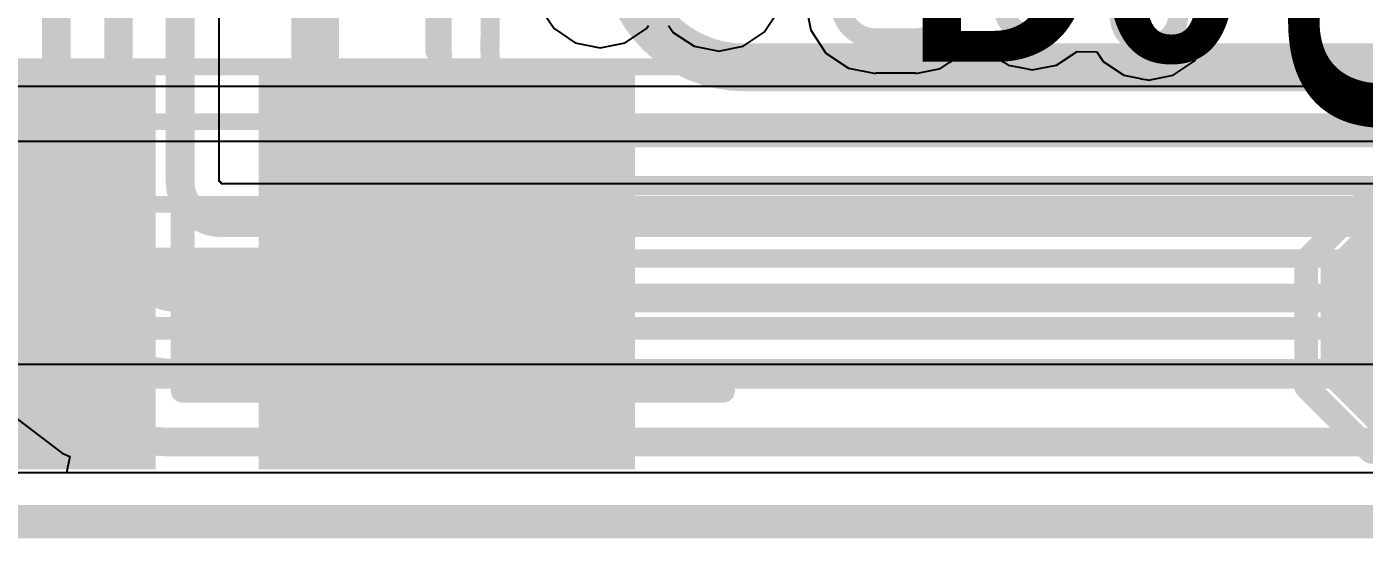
# Model space of a CAD drawing. Header units: inches. Extents: x -6 to 284, y -12 to 154.
# Drawn here: x 50.44 to 57.56, y -11.73 to -9.01 of the extents above; entities that cross this region are included whole.
import ezdxf

# ---------------------------------------------------------------- set-up
doc = ezdxf.new("R2010")
doc.units = ezdxf.units.IN
for name, color, linetype in [('Board Outline', 216, 'Continuous'), ('Bottom Layer', 5, 'Continuous'), ('Bottom Overlay', 54, 'Continuous'), ('GND-1', 16, 'Continuous'), ('GND-2', 90, 'Continuous'), ('GND-3', 216, 'Continuous'), ('GND-4', 54, 'Continuous'), ('PWR-1', 156, 'Continuous'), ('PWR-2', 130, 'Continuous'), ('Signal L1', 76, 'Continuous'), ('Signal L2', 6, 'Continuous'), ('Top Layer', 1, 'Continuous'), ('Top Overlay', 2, 'Continuous'), ('Top Paste', 8, 'Continuous'), ('Top Solder', 216, 'Continuous')]:
    doc.layers.add(name, color=color, linetype=linetype)
doc.styles.add('Arial Black_Bold', font='', dxfattribs={"height": 0.2})
doc.styles.add('Arial_Bold', font='', dxfattribs={"height": 0.2})
doc.styles.get('Arial Black_Bold').set_extended_font_data('Arial Black', bold=True)
doc.styles.get('Arial_Bold').set_extended_font_data('Arial', bold=True)

# ---------------------------------------------------------------- blocks, each defined once
blk = doc.blocks.new('T____________0_5___86')
at = {"layer": 'Top Layer'}
blk.add_hatch(color=1, dxfattribs=at).paths.add_polyline_path([(0.250000135, 0.5000002699999999), (-0.250000135, 0.5000002699999999), (-0.5000002699999999, 0.250000135), (-0.5000002699999999, -0.250000135), (-0.250000135, -0.5000002699999999), (0.250000135, -0.5000002699999999), (0.5000002699999999, -0.250000135), (0.5000002699999999, 0.250000135)])
at = {"layer": 'Top Paste'}
blk.add_hatch(color=8, dxfattribs=at).paths.add_polyline_path([(0.250000135, 0.5000002699999999), (-0.250000135, 0.5000002699999999), (-0.5000002699999999, 0.250000135), (-0.5000002699999999, -0.250000135), (-0.250000135, -0.5000002699999999), (0.250000135, -0.5000002699999999), (0.5000002699999999, -0.250000135), (0.5000002699999999, 0.250000135)])
at = {"layer": 'Top Solder'}
blk.add_hatch(color=216, dxfattribs=at).paths.add_polyline_path([(0.300800135, 0.6016002699999999), (-0.300800135, 0.6016002699999999), (-0.6016002699999999, 0.300800135), (-0.6016002699999999, -0.300800135), (-0.300800135, -0.6016002699999999), (0.300800135, -0.6016002699999999), (0.6016002699999999, -0.300800135), (0.6016002699999999, 0.300800135)])
at = {"layer": 'Top Overlay'}
for points in [[(-0.33552384, 0.6795008, 0.127, 0.127, 0), (-0.6818579199999999, 0.33316672, 0.127, 0.127, 0)], [(-0.33552384, 0.6795008, 0.127, 0.127, 0), (0.3364991999999999, 0.6795008, 0.127, 0.127, 0)], [(0.3364991999999999, 0.6795008, 0.127, 0.127, 0), (0.6836460799999999, 0.33235392, 0.127, 0.127, 0)], [(-0.6818579199999999, 0.33316672, 0.127, 0.127, 0), (-0.6818579199999999, -0.33414208, 0.127, 0.127, 0)], [(0.6836460799999999, 0.33235392, 0.127, 0.127, 0), (0.6836460799999999, -0.32983424, 0.127, 0.127, 0)], [(-0.6818579199999999, -0.33414208, 0.127, 0.127, 0), (-0.33739328, -0.6786067199999999, 0.127, 0.127, 0)], [(0.6836460799999999, -0.32983424, 0.127, 0.127, 0), (0.3348736, -0.6786067199999999, 0.127, 0.127, 0)], [(-0.33739328, -0.6786067199999999, 0.127, 0.127, 0), (0.3348736, -0.6786067199999999, 0.127, 0.127, 0)]]:
    blk.add_lwpolyline(points, format="xyseb", dxfattribs=at)
for points in [[(-0.36727384, 0.6795008, 0.0635, 0.0635, 1), (-0.30377384, 0.6795008, 0.0635, 0.0635, 1)], [(-0.36727384, 0.6795008, 0.0635, 0.0635, 1), (-0.30377384, 0.6795008, 0.0635, 0.0635, 1)], [(0.3047492, 0.6795008, 0.0635, 0.0635, 1), (0.3682492, 0.6795008, 0.0635, 0.0635, 1)], [(0.3047492, 0.6795008, 0.0635, 0.0635, 1), (0.3682492, 0.6795008, 0.0635, 0.0635, 1)], [(-0.71360792, 0.33316672, 0.0635, 0.0635, 1), (-0.65010792, 0.33316672, 0.0635, 0.0635, 1)], [(-0.71360792, 0.33316672, 0.0635, 0.0635, 1), (-0.65010792, 0.33316672, 0.0635, 0.0635, 1)], [(0.65189608, 0.33235392, 0.0635, 0.0635, 1), (0.71539608, 0.33235392, 0.0635, 0.0635, 1)], [(0.65189608, 0.33235392, 0.0635, 0.0635, 1), (0.71539608, 0.33235392, 0.0635, 0.0635, 1)], [(-0.71360792, -0.33414208, 0.0635, 0.0635, 1), (-0.65010792, -0.33414208, 0.0635, 0.0635, 1)], [(-0.71360792, -0.33414208, 0.0635, 0.0635, 1), (-0.65010792, -0.33414208, 0.0635, 0.0635, 1)], [(0.65189608, -0.32983424, 0.0635, 0.0635, 1), (0.71539608, -0.32983424, 0.0635, 0.0635, 1)], [(0.65189608, -0.32983424, 0.0635, 0.0635, 1), (0.71539608, -0.32983424, 0.0635, 0.0635, 1)], [(-0.36914328, -0.6786067199999999, 0.0635, 0.0635, 1), (-0.30564328, -0.6786067199999999, 0.0635, 0.0635, 1)], [(-0.36914328, -0.6786067199999999, 0.0635, 0.0635, 1), (-0.30564328, -0.6786067199999999, 0.0635, 0.0635, 1)], [(0.3031236, -0.6786067199999999, 0.0635, 0.0635, 1), (0.3666236, -0.6786067199999999, 0.0635, 0.0635, 1)], [(0.3031236, -0.6786067199999999, 0.0635, 0.0635, 1), (0.3666236, -0.6786067199999999, 0.0635, 0.0635, 1)]]:
    blk.add_lwpolyline(points, format="xyseb", close=True, dxfattribs=at)
blk = doc.blocks.new('FBGA_153_11_5_13__B_131')
at = {"layer": 'Bottom Overlay'}
blk.add_hatch(color=54, dxfattribs=at).paths.add_polyline_path([(-5.7500012, -6.49998192), (-5.2832, -6.49998192), (-5.2832, -5.96898476), (-5.7500012, -5.96898476)])
for points in [[(-5.7500012, -6.4999997, 0.127, 0.127, 0), (-5.7500012, -3.25000112, 0.127, 0.127, 0)], [(-5.7500012, -6.4999997, 0.127, 0.127, 0), (-2.8750006, -6.4999997, 0.127, 0.127, 0)]]:
    blk.add_lwpolyline(points, format="xyseb", dxfattribs=at)
for points in [[(-5.7817512, -6.4999997, 0.0635, 0.0635, 1), (-5.718251199999999, -6.4999997, 0.0635, 0.0635, 1)], [(-5.7817512, -6.4999997, 0.0635, 0.0635, 1), (-5.718251199999999, -6.4999997, 0.0635, 0.0635, 1)], [(-2.9067506, -6.4999997, 0.0635, 0.0635, 1), (-2.8432506, -6.4999997, 0.0635, 0.0635, 1)]]:
    blk.add_lwpolyline(points, format="xyseb", close=True, dxfattribs=at)
blk = doc.blocks.new('10118192_0001LF__249')
at = {"layer": 'Top Layer'}
for points in [[(-4.700002029999999, 2.28750241), (-2.90000309, 2.28750241), (-2.90000309, 0.38750367), (-4.700002029999999, 0.38750367)], [(-0.2499982299999998, 0.3875036700000001), (-2.14999697, 0.3875036699999999), (-2.14999697, 2.28750241), (-0.2499982300000001, 2.28750241)]]:
    blk.add_hatch(color=1, dxfattribs=at).paths.add_polyline_path(points)
at = {"layer": 'Top Paste'}
for points in [[(-4.700002029999999, 2.28750241), (-2.90000309, 2.28750241), (-2.90000309, 0.38750367), (-4.700002029999999, 0.38750367)], [(-0.2499982299999998, 0.3875036700000001), (-2.14999697, 0.3875036699999999), (-2.14999697, 2.28750241), (-0.2499982300000001, 2.28750241)]]:
    blk.add_hatch(color=8, dxfattribs=at).paths.add_polyline_path(points)
at = {"layer": 'Top Solder'}
for points in [[(-4.80160203, 2.38910241), (-2.79840309, 2.38910241), (-2.79840309, 0.28590367), (-4.80160203, 0.28590367)], [(-0.1483982299999998, 0.2859036700000001), (-2.25159697, 0.2859036699999998), (-2.25159697, 2.38910241), (-0.1483982300000001, 2.38910241)]]:
    blk.add_hatch(color=216, dxfattribs=at).paths.add_polyline_path(points)
at = {"layer": 'Top Overlay'}
blk.add_lwpolyline([(-3.74999758, -0.18749772, 0.127, 0.127, 0), (-3.75000012, 0.16250158, 0.127, 0.127, 0)], format="xyseb", dxfattribs=at)
blk.add_lwpolyline([(-3.781750119999999, 0.16250158, 0.0635, 0.0635, 1), (-3.71825012, 0.16250158, 0.0635, 0.0635, 1)], format="xyseb", close=True, dxfattribs=at)

msp = doc.modelspace()

# ---------------------------------------------------------------- linework, layer by layer
at = {"layer": 'Board Outline'}
msp.add_lwpolyline([(12.036425, -11.64013166, 0.1778, 0.1778, 0), (75.42232058, -11.64012658, 0.1778, 0.1778, 0)], format="xyseb", dxfattribs=at)
at = {"layer": 'Bottom Layer'}
for p, q in [((51.46229738, -9.83164658), (51.46229738, -7.531397179999999)), ((51.47083686, -9.83164658), (51.46229738, -9.83164658)), ((51.47152774, -9.833317899999999), (51.47083686, -9.83164658)), ((51.47319905999999, -9.83400878), (51.47152774, -9.833317899999999)), ((51.47319905999999, -9.84254826), (51.47319905999999, -9.83400878)), ((63.75683718, -9.84254826), (51.47319905999999, -9.84254826)), ((50.39033864, -11.09547692), (50.62695234, -11.27703612)), ((50.62695234, -11.27703612), (50.66783617999999, -11.2939703)), ((50.66783617999999, -11.2939703), (50.65049306, -11.38116342)), ((50.65049306, -11.38116342), (46.19730918, -11.38116342))]:
    msp.add_line(p, q, dxfattribs=at)
for points in [[(50.92731749999999, -10.1176709, 0.1524, 0.1524, 0), (50.92731749999999, -7.024824659999999, 0.1524, 0.1524, 0)], [(50.59649012, -10.21387848, 0.1524, 0.1524, 0), (50.59649012, -7.377234419999999, 0.1524, 0.1524, 0)], [(51.25511719999999, -9.83164658, 0.1524, 0.1524, 0), (51.25511719999999, -7.38276146, 0.1524, 0.1524, 0)], [(51.47319905999999, -10.04972844, 0.1524, 0.1524, -0.4142135623730951), (51.25511719999999, -9.83164658, 0.1524, 0.1524, 0)], [(51.47319905999999, -10.04972844, 0.1524, 0.1524, 0), (64.25843892, -10.04972844, 0.1524, 0.1524, 0)], [(51.26057312, -10.45092652, 0.1524, 0.1524, -0.4142135623730951), (50.92731749999999, -10.1176709, 0.1524, 0.1524, 0)], [(51.23433745999999, -10.85172582, 0.1524, 0.1524, -0.4142135623730951), (50.59649012, -10.21387848, 0.1524, 0.1524, 0)], [(51.19818818, -11.21712514, 0.1524, 0.1524, -0.4142135623730951), (50.26869042, -10.28762738, 0.1524, 0.1524, 0)], [(51.26057312, -10.45092652, 0.1524, 0.1524, 0), (64.25724004, -10.45092652, 0.1524, 0.1524, 0)], [(51.23433745999999, -10.85172582, 0.1524, 0.1524, 0), (64.25644247999999, -10.85172582, 0.1524, 0.1524, 0)], [(51.19818818, -11.21712514, 0.1524, 0.1524, 0), (64.8160375, -11.21712514, 0.1524, 0.1524, 0)]]:
    msp.add_lwpolyline(points, format="xyseb", dxfattribs=at)
for points in [[(51.21701719999999, -9.83164658, 0.0762, 0.0762, 1), (51.29321719999999, -9.83164658, 0.0762, 0.0762, 1)], [(51.21701719999999, -9.83164658, 0.0762, 0.0762, 1), (51.29321719999999, -9.83164658, 0.0762, 0.0762, 1)], [(51.43509906, -10.04972844, 0.0762, 0.0762, 1), (51.51129905999999, -10.04972844, 0.0762, 0.0762, 1)], [(51.43509906, -10.04972844, 0.0762, 0.0762, 1), (51.51129905999999, -10.04972844, 0.0762, 0.0762, 1)], [(50.88921749999999, -10.1176709, 0.0762, 0.0762, 1), (50.96541749999999, -10.1176709, 0.0762, 0.0762, 1)], [(50.88921749999999, -10.1176709, 0.0762, 0.0762, 1), (50.96541749999999, -10.1176709, 0.0762, 0.0762, 1)], [(50.55839012, -10.21387848, 0.0762, 0.0762, 1), (50.63459012, -10.21387848, 0.0762, 0.0762, 1)], [(50.55839012, -10.21387848, 0.0762, 0.0762, 1), (50.63459012, -10.21387848, 0.0762, 0.0762, 1)], [(51.22247312, -10.45092652, 0.0762, 0.0762, 1), (51.29867312, -10.45092652, 0.0762, 0.0762, 1)], [(51.22247312, -10.45092652, 0.0762, 0.0762, 1), (51.29867312, -10.45092652, 0.0762, 0.0762, 1)], [(51.19623746000001, -10.85172582, 0.0762, 0.0762, 1), (51.27243745999999, -10.85172582, 0.0762, 0.0762, 1)], [(51.19623746000001, -10.85172582, 0.0762, 0.0762, 1), (51.27243745999999, -10.85172582, 0.0762, 0.0762, 1)], [(51.16008818, -11.21712514, 0.0762, 0.0762, 1), (51.23628818, -11.21712514, 0.0762, 0.0762, 1)], [(51.16008818, -11.21712514, 0.0762, 0.0762, 1), (51.23628818, -11.21712514, 0.0762, 0.0762, 1)]]:
    msp.add_lwpolyline(points, format="xyseb", close=True, dxfattribs=at)
at = {"layer": 'GND-1'}
msp.add_line((65.20735244, -11.38116342), (43.75948068, -11.38116342), dxfattribs=at)
at = {"layer": 'GND-2'}
msp.add_line((65.20735244, -11.38116342), (43.75948068, -11.38116342), dxfattribs=at)
at = {"layer": 'GND-3'}
msp.add_line((65.20735244, -11.38116342), (43.75948068, -11.38116342), dxfattribs=at)
at = {"layer": 'GND-4'}
msp.add_line((65.20735244, -11.38116342), (43.75948068, -11.38116342), dxfattribs=at)
at = {"layer": 'PWR-1'}
for p, q in [((60.70306376, -9.324289199999999), (38.752272, -9.324484779999999)), ((38.58647858, -9.616478099999998), (60.98720086, -9.616478099999998)), ((65.20735244, -11.38116342), (36.4979458, -11.38116342))]:
    msp.add_line(p, q, dxfattribs=at)
at = {"layer": 'PWR-2'}
msp.add_line((65.20735244, -11.38116342), (43.75948068, -11.38116342), dxfattribs=at)
at = {"layer": 'Signal L1'}
for p, q in [((43.99961735999999, -10.80287654), (72.08539558, -10.80287654)), ((65.20735244, -11.38116342), (43.75948068, -11.38116342))]:
    msp.add_line(p, q, dxfattribs=at)
for points in [[(52.90396328, -9.13004524, 0.1016, 0.1016, 0), (52.92936582, -6.669404999999999, 0.1016, 0.1016, 0)], [(52.64996327999999, -9.13004524, 0.1016, 0.1016, 0), (52.64996327999999, -6.69872676, 0.1016, 0.1016, 0)], [(54.2564447, -9.22302194, 0.254, 0.254, -0.4142135623730951), (53.61829764, -8.58487488, 0.254, 0.254, 0)], [(53.37261614, -9.8526981, 0.1016, 0.1016, -0.4142135623730951), (52.64996327999999, -9.13004524, 0.1016, 0.1016, 0)], [(53.37261614, -9.5986981, 0.1016, 0.1016, -0.4142135623730951), (52.90396328, -9.13004524, 0.1016, 0.1016, 0)], [(54.2564447, -9.22302194, 0.254, 0.254, 0), (61.39032933999999, -9.22302194, 0.254, 0.254, 0)], [(53.37261614, -9.5986981, 0.1016, 0.1016, 0), (62.59434522, -9.5986981, 0.1016, 0.1016, 0)], [(53.37261614, -9.8526981, 0.1016, 0.1016, 0), (62.59434522, -9.8526981, 0.1016, 0.1016, 0)], [(39.23300256, -10.23671308, 0.08889999999999999, 0.08889999999999999, 0), (68.03754235999999, -10.23671308, 0.08889999999999999, 0.08889999999999999, 0)], [(39.11816662, -10.4286685, 0.08889999999999999, 0.08889999999999999, 0), (68.68212831999999, -10.4286685, 0.08889999999999999, 0.08889999999999999, 0)], [(39.01766644, -10.62806866, 0.08889999999999999, 0.08889999999999999, 0), (72.08539558, -10.62806866, 0.08889999999999999, 0.08889999999999999, 0)]]:
    msp.add_lwpolyline(points, format="xyseb", dxfattribs=at)
for points in [[(52.62456328, -9.13004524, 0.0508, 0.0508, 1), (52.67536328, -9.13004524, 0.0508, 0.0508, 1)], [(52.62456328, -9.13004524, 0.0508, 0.0508, 1), (52.67536328, -9.13004524, 0.0508, 0.0508, 1)], [(52.87856328, -9.13004524, 0.0508, 0.0508, 1), (52.92936328, -9.13004524, 0.0508, 0.0508, 1)], [(52.87856328, -9.13004524, 0.0508, 0.0508, 1), (52.92936328, -9.13004524, 0.0508, 0.0508, 1)], [(54.19294469999999, -9.22302194, 0.127, 0.127, 1), (54.3199447, -9.22302194, 0.127, 0.127, 1)], [(54.19294469999999, -9.22302194, 0.127, 0.127, 1), (54.3199447, -9.22302194, 0.127, 0.127, 1)], [(53.34721614, -9.5986981, 0.0508, 0.0508, 1), (53.39801614, -9.5986981, 0.0508, 0.0508, 1)], [(53.34721614, -9.5986981, 0.0508, 0.0508, 1), (53.39801614, -9.5986981, 0.0508, 0.0508, 1)], [(53.34721614, -9.8526981, 0.0508, 0.0508, 1), (53.39801614, -9.8526981, 0.0508, 0.0508, 1)], [(53.34721614, -9.8526981, 0.0508, 0.0508, 1), (53.39801614, -9.8526981, 0.0508, 0.0508, 1)]]:
    msp.add_lwpolyline(points, format="xyseb", close=True, dxfattribs=at)
at = {"layer": 'Signal L2'}
for points in [[(47.42111165999999, -9.22027874, 0.08889999999999999, 0.08889999999999999, 0), (64.15877185999999, -9.22027874, 0.08889999999999999, 0.08889999999999999, 0)], [(47.3001213, -9.512378739999999, 0.08889999999999999, 0.08889999999999999, 0), (64.27976222, -9.512378739999999, 0.08889999999999999, 0.08889999999999999, 0)], [(47.02443478, -9.952814739999999, 0.08889999999999999, 0.08889999999999999, 0), (65.55423008, -9.952814739999999, 0.08889999999999999, 0.08889999999999999, 0)], [(46.90344442, -10.24491474, 0.08889999999999999, 0.08889999999999999, 0), (73.14405233999999, -10.24491474, 0.08889999999999999, 0.08889999999999999, 0)], [(46.43692262, -10.59624754, 0.08889999999999999, 0.08889999999999999, 0), (73.27025478, -10.59624754, 0.08889999999999999, 0.08889999999999999, 0)], [(46.31593226, -10.88834754, 0.08889999999999999, 0.08889999999999999, 0), (73.39124514, -10.88834754, 0.08889999999999999, 0.08889999999999999, 0)]]:
    msp.add_lwpolyline(points, format="xyseb", dxfattribs=at)
at = {"layer": 'Top Layer'}
for p, q in [((54.582822, -8.88353824), (54.6111684, -9.02603986)), ((53.17046008000001, -8.90404874), (53.24573805999999, -9.016710439999999)), ((54.36350062, -9.03617954), (54.4380547, -8.92459988)), ((56.72702904, -9.078114939999999), (56.75270081999999, -8.949060079999999)), ((53.24573805999999, -9.016710439999999), (53.35839975999999, -9.09198842)), ((53.62418536, -9.09198842), (53.73684706, -9.016710439999999)), ((53.73684706, -9.016710439999999), (53.74806878, -8.99991596)), ((53.85499008, -8.99991596), (53.87999384, -9.03733778)), ((53.87999384, -9.03733778), (53.99019682, -9.11097492)), ((54.25192096, -9.11073362), (54.36350062, -9.03617954)), ((54.6111684, -9.02603986), (54.69188959999999, -9.146847339999999)), ((53.35839975999999, -9.09198842), (53.49129256, -9.1184222)), ((53.49129256, -9.1184222), (53.62418536, -9.09198842)), ((54.12030324, -9.13692102), (54.25192096, -9.11073362)), ((56.65234288, -9.189890179999999), (56.72702904, -9.078114939999999)), ((53.99019682, -9.11097492), (54.11446886, -9.1356942)), ((54.11446886, -9.1356942), (54.11446886, -9.1357577)), ((54.11446886, -9.1357577), (54.12030324, -9.13692102)), ((54.69188959999999, -9.146847339999999), (54.81269707999999, -9.22756854)), ((55.35224896, -9.1958033), (55.4097698, -9.15736802)), ((55.4097698, -9.15736802), (55.4333791, -9.122034079999999)), ((55.4333791, -9.122034079999999), (55.54030039999999, -9.122034079999999)), ((55.54030039999999, -9.122034079999999), (55.5501683, -9.13680164)), ((55.5501683, -9.13680164), (55.63822756, -9.195643279999999)), ((55.9192176, -9.211086479999999), (56.02848332, -9.138076719999999)), ((56.02848332, -9.138076719999999), (56.13387808, -9.140362719999999)), ((56.13387808, -9.140362719999999), (56.16830778, -9.19188916)), ((54.81269707999999, -9.22756854), (54.9551987, -9.25591494)), ((54.9551987, -9.25591494), (54.9551987, -9.2522929)), ((54.9551987, -9.2522929), (55.1706161, -9.2522929)), ((55.1706161, -9.2554425), (55.27698113999999, -9.23428684)), ((55.1706161, -9.2522929), (55.1706161, -9.2554425)), ((55.27698113999999, -9.23428684), (55.27698368, -9.23429192)), ((55.27698368, -9.23429192), (55.30239384, -9.229120479999999)), ((55.30239384, -9.229120479999999), (55.35224896, -9.1958033)), ((55.63822756, -9.195643279999999), (55.63822756, -9.1956509)), ((55.63822756, -9.1956509), (55.66143553999999, -9.21109156)), ((55.66143553999999, -9.21109156), (55.71864141999999, -9.222465679999999)), ((55.71864141999999, -9.222465679999999), (55.71866173999999, -9.22247076)), ((55.71866173999999, -9.22247076), (55.7202975, -9.22279588)), ((55.7202975, -9.22279588), (55.79032784, -9.236725239999998)), ((55.79032784, -9.236725239999998), (55.9192176, -9.211086479999999)), ((56.16830778, -9.19188916), (56.27769796, -9.264982739999999)), ((56.54056763999999, -9.26457634), (56.65234288, -9.189890179999999)), ((56.27769796, -9.264982739999999), (56.32213526, -9.27382194)), ((56.32213526, -9.27382194), (56.36573182, -9.28249858)), ((56.36573182, -9.28249858), (56.36965865999999, -9.28413434)), ((56.36965865999999, -9.28413434), (56.40447189999999, -9.2902024)), ((56.40447189999999, -9.2902024), (56.40872132, -9.290801839999999)), ((56.40872132, -9.290801839999999), (56.54056763999999, -9.26457634)), ((62.44291041999999, -11.38116342), (43.75948068, -11.38116342))]:
    msp.add_line(p, q, dxfattribs=at)
for points in [[(51.97404134, -9.61044306, 0.254, 0.254, 0), (51.97404134, -7.76044676, 0.254, 0.254, 0)], [(54.9551987, -9.06841976, 0.10668, 0.10668, -0.4142135623730951), (54.77031717999999, -8.88353824, 0.10668, 0.10668, 0)], [(55.32001128, -8.92332734, 0.10668, 0.10668, -0.324743337922849), (55.22040264, -9.06052036, 0.10668, 0.10668, 0)], [(55.72172243999999, -9.0333068, 0.10668, 0.10668, -0.2821799434819831), (55.63622096, -8.892499359999999, 0.10668, 0.10668, 0)], [(55.93978652, -8.91259584, 0.10668, 0.10668, -0.5337807050877248), (55.72172243999999, -9.03330426, 0.10668, 0.10668, 0)], [(56.56629021999999, -8.94754624, 0.10668, 0.10668, -0.4174042231628221), (56.40572412, -9.10381466, 0.10668, 0.10668, 0)], [(56.40572158, -9.10382736, 0.10668, 0.10668, -0.4122507211828169), (56.25636703999999, -8.953461899999999, 0.10668, 0.10668, 0)], [(54.9551987, -9.06841976, 0.10668, 0.10668, 0), (55.1706161, -9.06841976, 0.10668, 0.10668, 0)], [(55.22040264, -9.06051782, 0.10668, 0.10668, -0.07886093323078153), (55.1706161, -9.06841976, 0.10668, 0.10668, 0)], [(56.40572158, -9.10382736, 0.10668, 0.10668, 0), (56.40572412, -9.10381466, 0.10668, 0.10668, 0)], [(51.97404134, -9.61044306, 0.254, 0.254, 0), (52.67404501999999, -10.31044674, 0.254, 0.254, 0)], [(50.07404005999999, -10.31044674, 0.254, 0.254, 0), (52.67404501999999, -10.31044674, 0.254, 0.254, 0)]]:
    msp.add_lwpolyline(points, format="xyseb", dxfattribs=at)
for points in [[(54.92852869999999, -9.06841976, 0.05333999999999999, 0.05333999999999999, 1), (54.98186869999999, -9.06841976, 0.05333999999999999, 0.05333999999999999, 1)], [(54.92852869999999, -9.06841976, 0.05333999999999999, 0.05333999999999999, 1), (54.98186869999999, -9.06841976, 0.05333999999999999, 0.05333999999999999, 1)], [(55.1439461, -9.06841976, 0.05333999999999999, 0.05333999999999999, 1), (55.1972861, -9.06841976, 0.05333999999999999, 0.05333999999999999, 1)], [(55.1439461, -9.06841976, 0.05333999999999999, 0.05333999999999999, 1), (55.1972861, -9.06841976, 0.05333999999999999, 0.05333999999999999, 1)], [(55.19373263999999, -9.06051782, 0.05333999999999999, 0.05333999999999999, 1), (55.24707264, -9.06051782, 0.05333999999999999, 0.05333999999999999, 1)], [(55.19373263999999, -9.06052036, 0.05333999999999999, 0.05333999999999999, 1), (55.24707264, -9.06052036, 0.05333999999999999, 0.05333999999999999, 1)], [(55.69505244, -9.03330426, 0.05333999999999999, 0.05333999999999999, 1), (55.74839244, -9.03330426, 0.05333999999999999, 0.05333999999999999, 1)], [(55.69505244, -9.0333068, 0.05333999999999999, 0.05333999999999999, 1), (55.74839244, -9.0333068, 0.05333999999999999, 0.05333999999999999, 1)], [(56.37905158, -9.10382736, 0.05333999999999999, 0.05333999999999999, 1), (56.43239157999999, -9.10382736, 0.05333999999999999, 0.05333999999999999, 1)], [(56.37905158, -9.10382736, 0.05333999999999999, 0.05333999999999999, 1), (56.43239157999999, -9.10382736, 0.05333999999999999, 0.05333999999999999, 1)], [(56.37905412, -9.10381466, 0.05333999999999999, 0.05333999999999999, 1), (56.43239412, -9.10381466, 0.05333999999999999, 0.05333999999999999, 1)], [(56.37905412, -9.10381466, 0.05333999999999999, 0.05333999999999999, 1), (56.43239412, -9.10381466, 0.05333999999999999, 0.05333999999999999, 1)], [(51.91054134, -9.61044306, 0.127, 0.127, 1), (52.03754134, -9.61044306, 0.127, 0.127, 1)], [(51.91054134, -9.61044306, 0.127, 0.127, 1), (52.03754134, -9.61044306, 0.127, 0.127, 1)], [(52.61054502, -10.31044674, 0.127, 0.127, 1), (52.73754502000001, -10.31044674, 0.127, 0.127, 1)], [(52.61054502, -10.31044674, 0.127, 0.127, 1), (52.73754502000001, -10.31044674, 0.127, 0.127, 1)]]:
    msp.add_lwpolyline(points, format="xyseb", close=True, dxfattribs=at)

# ---------------------------------------------------------------- block references
msp.add_blockref('FBGA_153_11_5_13__B_131', (57.01928143999999, -4.44436246))
for name, p, rotation in [('10118192_0001LF__249', (48.87404246, -8.9729437), 180), ('T____________0_5___86', (57.92700632, -10.58652696), 90)]:
    msp.add_blockref(name, p, dxfattribs=dict(rotation=rotation))

# ---------------------------------------------------------------- texts
at = {"layer": 'Top Overlay', "style": 'Arial Black_Bold'}
msp.add_text('GND', height=1.016, rotation=90, dxfattribs=at).set_placement((58.18286051999999, -9.612122))
at = {"layer": 'Top Overlay', "style": 'Arial_Bold'}
msp.add_text('D0', height=1.016, dxfattribs=at).set_placement((55.11238405999999, -9.193390299999999))

doc.saveas('drawing.dxf')
